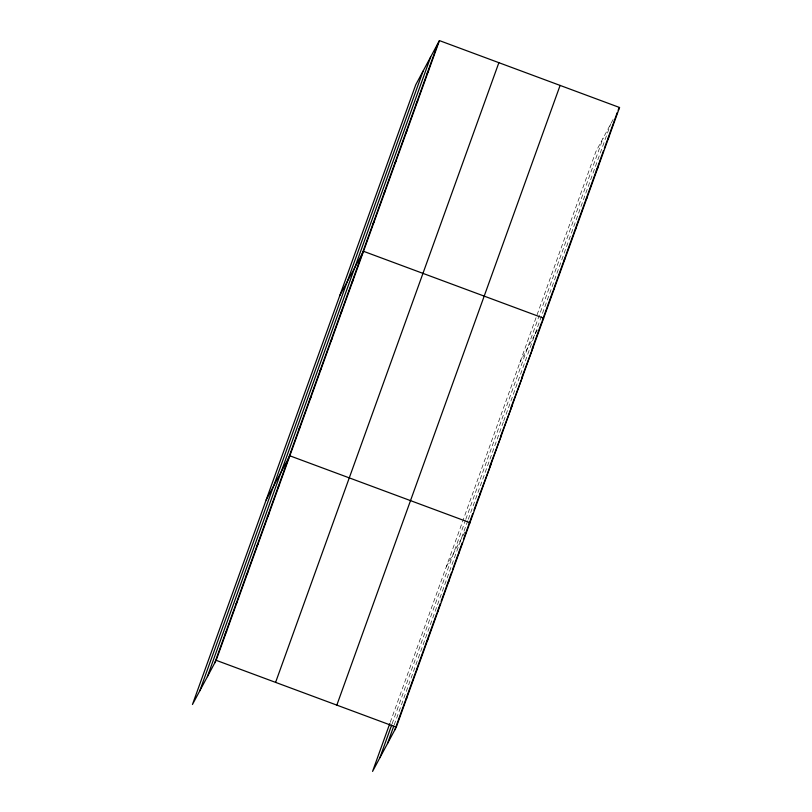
<?xml version="1.0" encoding="UTF-8"?>
<svg xmlns="http://www.w3.org/2000/svg" width="812" height="812" viewBox="0 0 812 812"><rect width="100%" height="100%" fill="white"/><g stroke="black" fill="none" stroke-linecap="round" stroke-linejoin="round"><path stroke-width="0.61" stroke-dasharray="4.06 3.04" d="M390.247 722.315L595.846 151.692L613.913 118.004M392.115 723.807L465.377 520.472M465.804 519.304L603.194 137.999M394.216 724.883L467.895 520.38M468.321 519.213L503.267 422.22M503.684 421.052L534.844 334.574L519.924 362.396M535.26 333.417L610.756 123.881M535.372 333.6L537.991 328.708M446.245 566.898L464.84 532.225"/><path stroke-width="1.22" d="M199.803 690.799L423.082 71.101M207.375 676.68L430.654 56.982M214.723 662.978L438.003 43.28M439.434 40.6L415.734 84.803L192.454 704.501L216.154 660.308L439.434 40.6L619.546 107.499L396.266 727.197L372.566 771.4L389.821 723.492M275.593 682.374L498.872 62.676M336.828 705.12L560.107 85.422M379.904 757.697L391.699 724.974M387.476 743.579L393.79 726.05M394.825 729.876L405.35 700.665M405.777 699.497L415.876 671.453M416.302 670.276L426.401 642.231M426.828 641.064L436.927 613.019M437.353 611.852L440.297 603.671M441.139 601.337L447.453 583.808M447.879 582.64L451.665 572.115M452.507 569.78L457.978 554.586M458.404 553.419L462.19 542.903M463.459 539.401L468.504 525.374M468.93 524.207L472.716 513.692M473.985 510.18L479.039 496.162M479.456 494.995L490.996 464.271M489.981 465.773L501.522 435.049M500.507 436.562L512.047 405.838M511.032 407.35L522.573 376.626M521.558 378.138L533.098 347.404M532.083 348.916L541.766 322.039M543.025 318.558L553.033 290.777M553.449 289.62L574.723 230.578M575.14 229.42L585.574 200.473M585.99 199.316L603.509 150.697M604.341 148.383L607.264 140.273M607.68 139.116L617.272 112.492M427.153 73.374L428.594 70.705M416.312 103.479L417.744 100.8M405.462 133.574L406.903 130.905M394.622 163.679L396.063 160.999M383.772 193.774L385.213 191.104M372.931 223.879L374.373 221.199M339.822 295.497L363.522 251.304L543.624 318.192L542.193 320.872M351.555 283.195L352.997 280.516M341.03 312.407L342.471 309.727M330.504 341.619L331.946 338.939M319.979 370.84L321.42 368.161M309.453 400.052L310.894 397.372M298.928 429.264L300.369 426.584M266.143 499.999L289.843 455.806L469.945 522.695L468.991 524.481M277.877 487.697L279.318 485.018M267.351 516.909L268.792 514.229M256.825 546.121L258.257 543.441M246.3 575.343L247.731 572.663M235.774 604.554L237.205 601.875M225.249 633.766L226.68 631.086M618.105 110.178L619.546 107.499M607.741 139.38L608.696 137.593M596.414 170.378L597.855 167.698M586.051 199.579L587.005 197.793M575.211 229.684L576.165 227.898M563.883 260.672L565.314 257.993M553.52 289.884L554.474 288.098M479.516 495.269L480.471 493.483M458.465 553.693L459.419 551.906M447.94 582.914L448.894 581.128M437.404 612.126L438.368 610.34M426.879 641.338L427.843 639.551M416.353 670.56L417.317 668.773M405.827 699.771L406.792 697.985M216.154 660.308L396.266 727.197"/></g></svg>
